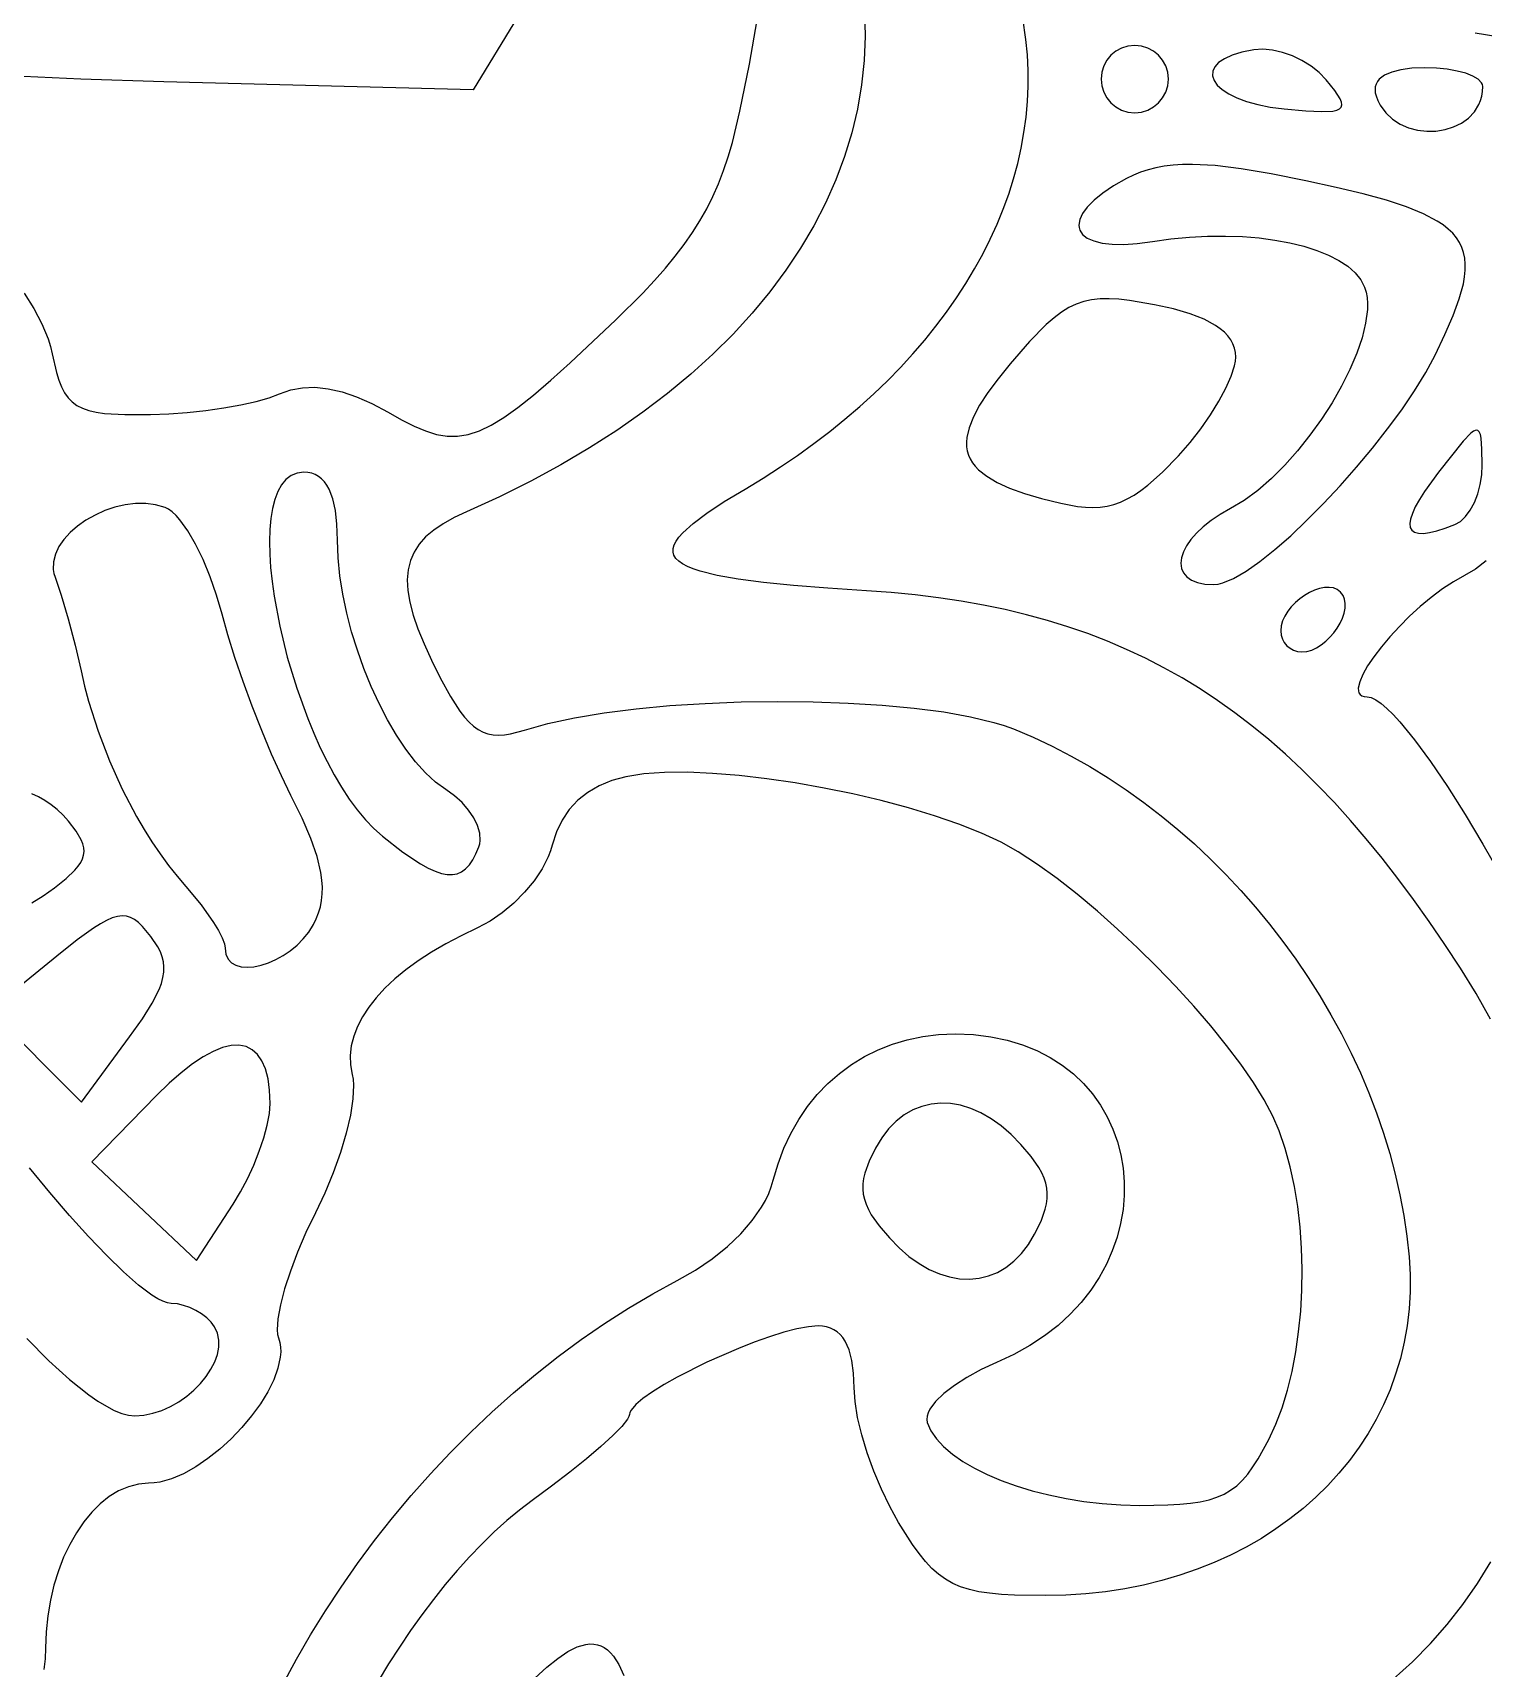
# Model space of a CAD drawing. Header units: millimetres. Extents: x -4.46 to 4.46, y -4.6 to 4.42.
# Drawn here: x -3.327 to -2.43, y -1.962 to -0.951 of the extents above; entities that cross this region are included whole.
import ezdxf

# ---------------------------------------------------------------- set-up
doc = ezdxf.new("R2010")
doc.units = ezdxf.units.MM

msp = doc.modelspace()

# ---------------------------------------------------------------- linework, layer by layer
at = {"flags": 128}
for points in [[(-2.812977, -0.93747), (-2.812607, -0.95268), (-2.813217, -0.967804), (-2.814798, -0.982826), (-2.817344, -0.997729), (-2.820845, -1.012499), (-2.825296, -1.027119), (-2.830687, -1.041573), (-2.837013, -1.055846), (-2.844264, -1.069922), (-2.852434, -1.083785), (-2.861515, -1.097419), (-2.8715, -1.110809), (-2.88238, -1.123938), (-2.894148, -1.13679), (-2.906798, -1.149351), (-2.92032, -1.161603), (-2.934707, -1.173532), (-2.949953, -1.185122), (-2.966049, -1.196356), (-2.982988, -1.207219), (-3.000762, -1.217694), (-3.019364, -1.227767), (-3.038786, -1.237422), (-3.05902, -1.246642), (-3.066738, -1.25027), (-3.073528, -1.254049), (-3.079398, -1.258028), (-3.084355, -1.262253), (-3.088406, -1.26677), (-3.091558, -1.271628), (-3.09382, -1.276873), (-3.095199, -1.282551), (-3.095701, -1.288711), (-3.095336, -1.295399), (-3.094109, -1.302662), (-3.09203, -1.310548), (-3.089104, -1.319103), (-3.08534, -1.328374), (-3.080744, -1.338408), (-3.075325, -1.349253), (-3.069003, -1.36082), (-3.063152, -1.369913), (-3.060322, -1.373583), (-3.05751, -1.376695), (-3.054686, -1.37927), (-3.051815, -1.381329), (-3.048865, -1.382892), (-3.045803, -1.383979), (-3.042596, -1.384611), (-3.039212, -1.384807), (-3.035617, -1.38459), (-3.031779, -1.383979), (-3.023242, -1.381656), (-3.008792, -1.377556), (-2.992243, -1.373994), (-2.97392, -1.370969), (-2.954143, -1.368481), (-2.933236, -1.366533), (-2.911519, -1.365125), (-2.889317, -1.364257), (-2.86695, -1.36393), (-2.844742, -1.364145), (-2.823014, -1.364903), (-2.802089, -1.366204), (-2.782289, -1.36805), (-2.763936, -1.370441), (-2.747353, -1.373378), (-2.732861, -1.376861), (-2.726501, -1.378808), (-2.720784, -1.380892), (-2.708708, -1.386005), (-2.696799, -1.391606), (-2.685067, -1.397678), (-2.673526, -1.404206), (-2.662188, -1.411174), (-2.651063, -1.418565), (-2.640164, -1.426363), (-2.629504, -1.434554), (-2.619093, -1.44312), (-2.608944, -1.452046), (-2.59907, -1.461317), (-2.58948, -1.470915), (-2.580189, -1.480826), (-2.571208, -1.491033), (-2.562548, -1.50152), (-2.554221, -1.512272), (-2.54624, -1.523272), (-2.538617, -1.534505), (-2.531363, -1.545954), (-2.524491, -1.557604), (-2.518011, -1.569439), (-2.511937, -1.581443), (-2.506281, -1.5936), (-2.501053, -1.605894), (-2.496267, -1.618309), (-2.491934, -1.630829), (-2.488065, -1.643438), (-2.484674, -1.656121), (-2.481771, -1.668861), (-2.47937, -1.681643), (-2.477481, -1.69445), (-2.476117, -1.707267), (-2.475493, -1.718175), (-2.475495, -1.728925), (-2.476111, -1.739504), (-2.477325, -1.7499), (-2.479127, -1.760101), (-2.481501, -1.770095), (-2.484435, -1.779868), (-2.487917, -1.78941), (-2.491931, -1.798706), (-2.496466, -1.807746), (-2.501507, -1.816517), (-2.507043, -1.825006), (-2.513059, -1.833201), (-2.519542, -1.84109), (-2.526479, -1.848661), (-2.533857, -1.8559), (-2.541662, -1.862797), (-2.549881, -1.869337), (-2.558502, -1.87551), (-2.56751, -1.881303), (-2.576893, -1.886703), (-2.586637, -1.891698), (-2.596729, -1.896276), (-2.607156, -1.900425), (-2.617905, -1.904131), (-2.628961, -1.907384), (-2.640313, -1.91017), (-2.651946, -1.912477), (-2.663849, -1.914293), (-2.676006, -1.915605), (-2.688405, -1.916401), (-2.701034, -1.916669), (-2.720136, -1.916382), (-2.728271, -1.915956), (-2.735581, -1.915282), (-2.742157, -1.914316), (-2.748089, -1.913011), (-2.753467, -1.911324), (-2.758381, -1.909209), (-2.762921, -1.906623), (-2.767178, -1.903519), (-2.771242, -1.899854), (-2.775202, -1.895582), (-2.779149, -1.890658), (-2.783172, -1.885038), (-2.791811, -1.871531), (-2.797342, -1.861681), (-2.802502, -1.850986), (-2.80718, -1.839787), (-2.811263, -1.828426), (-2.814637, -1.817245), (-2.81719, -1.806585), (-2.818809, -1.796789), (-2.819381, -1.788197), (-2.819736, -1.779171), (-2.820774, -1.771378), (-2.8225, -1.764809), (-2.824919, -1.759454), (-2.826391, -1.75723), (-2.828038, -1.755305), (-2.829861, -1.75368), (-2.831861, -1.752353), (-2.834039, -1.751323), (-2.836395, -1.750589), (-2.83893, -1.750149), (-2.841645, -1.750003), (-2.847597, -1.750473), (-2.854745, -1.751814), (-2.862872, -1.753925), (-2.871759, -1.756702), (-2.881188, -1.760044), (-2.890941, -1.763848), (-2.910548, -1.772433), (-2.928834, -1.781638), (-2.936936, -1.786217), (-2.944055, -1.790643), (-2.949971, -1.794815), (-2.954467, -1.798631), (-2.957324, -1.801986), (-2.958071, -1.80346), (-2.958325, -1.804781), (-2.958638, -1.806021), (-2.959554, -1.807666), (-2.963075, -1.812063), (-2.968641, -1.817752), (-2.976006, -1.824517), (-2.984923, -1.832138), (-2.995146, -1.840398), (-3.006427, -1.849078), (-3.01852, -1.857961), (-3.02637, -1.863888), (-3.034184, -1.870357), (-3.041948, -1.877341), (-3.049649, -1.884812), (-3.057273, -1.892744), (-3.064806, -1.90111), (-3.072233, -1.909881), (-3.079542, -1.919032), (-3.086719, -1.928535), (-3.093749, -1.938363), (-3.107316, -1.958885), (-3.120131, -1.980381)], [(-3.027534, -0.940822), (-3.054964, -0.985822), (-3.246228, -0.980906), (-3.297655, -0.979287), (-3.342043, -0.977195)], [(-3.332721, -1.111612), (-3.326666, -1.121041), (-3.321655, -1.130499), (-3.317824, -1.139869), (-3.316394, -1.144483), (-3.315311, -1.149031), (-3.312665, -1.160495), (-3.311196, -1.165264), (-3.309553, -1.16944), (-3.307674, -1.173058), (-3.3055, -1.176157), (-3.302973, -1.178772), (-3.300032, -1.18094), (-3.296618, -1.182698), (-3.292672, -1.184083), (-3.288135, -1.185131), (-3.282946, -1.185878), (-3.270378, -1.186619), (-3.254492, -1.1866), (-3.24328, -1.186175), (-3.231769, -1.18531), (-3.220286, -1.184058), (-3.209159, -1.18247), (-3.198713, -1.180599), (-3.189277, -1.178496), (-3.181178, -1.176216), (-3.174742, -1.173808), (-3.167823, -1.171352), (-3.160515, -1.169997), (-3.152801, -1.169746), (-3.144666, -1.170602), (-3.136093, -1.172567), (-3.127066, -1.175646), (-3.11757, -1.179841), (-3.107589, -1.185156), (-3.099196, -1.189832), (-3.091511, -1.193718), (-3.084372, -1.196747), (-3.077614, -1.198854), (-3.071074, -1.19997), (-3.064589, -1.200031), (-3.057995, -1.19897), (-3.051129, -1.19672), (-3.043827, -1.193215), (-3.035927, -1.188388), (-3.027263, -1.182174), (-3.017673, -1.174505), (-3.006994, -1.165316), (-2.995062, -1.15454), (-2.966784, -1.127961), (-2.950131, -1.111478), (-2.942808, -1.103693), (-2.936103, -1.096126), (-2.929979, -1.088714), (-2.924397, -1.081393), (-2.919318, -1.074099), (-2.914706, -1.066768), (-2.91052, -1.059337), (-2.906725, -1.051741), (-2.90328, -1.043916), (-2.900149, -1.035799), (-2.897293, -1.027325), (-2.894673, -1.018432), (-2.889992, -0.999128), (-2.884168, -0.970044), (-2.879398, -0.942565)], [(-2.425815, -1.560348), (-2.434608, -1.544473), (-2.444242, -1.52885), (-2.45395, -1.514164), (-2.463649, -1.500033), (-2.473353, -1.48645), (-2.483072, -1.473406), (-2.49282, -1.460894), (-2.502609, -1.448906), (-2.512451, -1.437434), (-2.522358, -1.426471), (-2.532343, -1.416008), (-2.542417, -1.406038), (-2.552594, -1.396553), (-2.562885, -1.387545), (-2.573303, -1.379007), (-2.58386, -1.37093), (-2.594568, -1.363307), (-2.60544, -1.356129), (-2.616488, -1.349391), (-2.627723, -1.343082), (-2.63916, -1.337196), (-2.650809, -1.331725), (-2.662683, -1.326661), (-2.674794, -1.321996), (-2.687155, -1.317722), (-2.699777, -1.313832), (-2.712674, -1.310318), (-2.725857, -1.307172), (-2.739339, -1.304386), (-2.753132, -1.301952), (-2.767248, -1.299863), (-2.7817, -1.298111), (-2.796499, -1.296688), (-2.811659, -1.295586), (-2.835683, -1.293981), (-2.85689, -1.292267), (-2.87533, -1.2904), (-2.891056, -1.288339), (-2.904118, -1.286038), (-2.91457, -1.283456), (-2.918832, -1.282046), (-2.922461, -1.280549), (-2.925463, -1.27896), (-2.927844, -1.277274), (-2.929612, -1.275484), (-2.930771, -1.273587), (-2.93133, -1.271575), (-2.931293, -1.269445), (-2.930668, -1.26719), (-2.929462, -1.264806), (-2.92768, -1.262286), (-2.925329, -1.259625), (-2.918945, -1.25386), (-2.910364, -1.247468), (-2.899635, -1.240405), (-2.886811, -1.232628), (-2.875679, -1.225888), (-2.864874, -1.218957), (-2.8544, -1.211841), (-2.844261, -1.204547), (-2.834462, -1.197081), (-2.825006, -1.18945), (-2.815897, -1.181661), (-2.80714, -1.17372), (-2.798739, -1.165633), (-2.790698, -1.157408), (-2.78302, -1.14905), (-2.775711, -1.140567), (-2.768774, -1.131965), (-2.762212, -1.12325), (-2.756032, -1.11443), (-2.750235, -1.10551), (-2.744827, -1.096497), (-2.739812, -1.087398), (-2.735193, -1.078219), (-2.730975, -1.068968), (-2.727163, -1.05965), (-2.723759, -1.050272), (-2.720768, -1.04084), (-2.718194, -1.031362), (-2.716042, -1.021844), (-2.714315, -1.012292), (-2.713018, -1.002713), (-2.712154, -0.993113), (-2.711728, -0.9835), (-2.711744, -0.973879), (-2.712205, -0.964257), (-2.713117, -0.954642), (-2.714995, -0.941632)], [(-2.645825, -0.958336), (-2.65001, -0.958761), (-2.653915, -0.95998), (-2.657453, -0.961907), (-2.660539, -0.964456), (-2.663088, -0.967542), (-2.665015, -0.97108), (-2.666234, -0.974984), (-2.666659, -0.979169), (-2.666234, -0.983354), (-2.665015, -0.987259), (-2.663088, -0.990797), (-2.660539, -0.993883), (-2.657453, -0.996432), (-2.653915, -0.998359), (-2.65001, -0.999578), (-2.645825, -1.000003), (-2.64164, -0.999578), (-2.637736, -0.998359), (-2.634198, -0.996432), (-2.631112, -0.993883), (-2.628563, -0.990797), (-2.626636, -0.987259), (-2.625417, -0.983354), (-2.624992, -0.979169), (-2.625417, -0.974984), (-2.626636, -0.97108), (-2.628563, -0.967542), (-2.631112, -0.964456), (-2.634198, -0.961907), (-2.637736, -0.95998), (-2.64164, -0.958761), (-2.645825, -0.958336)], [(-2.435176, -0.950517), (-2.405991, -0.955409)], [(-2.572242, -0.961142), (-2.579532, -0.962605), (-2.585558, -0.964437), (-2.590348, -0.966581), (-2.593931, -0.968983), (-2.596336, -0.971586), (-2.597591, -0.974335), (-2.597727, -0.977174), (-2.596772, -0.980048), (-2.594754, -0.9829), (-2.591702, -0.985676), (-2.587647, -0.988319), (-2.582615, -0.990774), (-2.576637, -0.992986), (-2.569741, -0.994897), (-2.561956, -0.996454), (-2.553311, -0.9976), (-2.540081, -0.998816), (-2.530118, -0.999328), (-2.523217, -0.998992), (-2.52085, -0.998461), (-2.519171, -0.997664), (-2.518155, -0.996584), (-2.517776, -0.995202), (-2.518008, -0.9935), (-2.518825, -0.991461), (-2.522114, -0.986299), (-2.527436, -0.979572), (-2.531733, -0.975122), (-2.536769, -0.971134), (-2.542363, -0.967684), (-2.548329, -0.964846), (-2.554484, -0.962698), (-2.560644, -0.961314), (-2.566624, -0.96077), (-2.572242, -0.961142)], [(-2.430548, -0.983794), (-2.430734, -0.982616), (-2.43128, -0.981471), (-2.43338, -0.979303), (-2.436698, -0.977338), (-2.441089, -0.975624), (-2.446405, -0.974208), (-2.452497, -0.973138), (-2.459219, -0.972461), (-2.466423, -0.972225), (-2.474333, -0.972524), (-2.481141, -0.973404), (-2.486805, -0.974843), (-2.491284, -0.976817), (-2.494536, -0.979302), (-2.495689, -0.980728), (-2.49652, -0.982274), (-2.497024, -0.983935), (-2.497195, -0.98571), (-2.497029, -0.987594), (-2.49652, -0.989586), (-2.495384, -0.992512), (-2.494005, -0.995222), (-2.490595, -0.999999), (-2.486435, -1.003929), (-2.481671, -1.007025), (-2.476449, -1.0093), (-2.470916, -1.010766), (-2.465216, -1.011437), (-2.459497, -1.011326), (-2.453904, -1.010444), (-2.448583, -1.008806), (-2.443681, -1.006423), (-2.439342, -1.003309), (-2.435713, -0.999476), (-2.432941, -0.994937), (-2.431921, -0.992408), (-2.43117, -0.989706), (-2.430706, -0.986834), (-2.430548, -0.983794)], [(-2.460089, -1.149892), (-2.453926, -1.137012), (-2.448903, -1.12542), (-2.445094, -1.115015), (-2.442573, -1.105697), (-2.441819, -1.101414), (-2.441416, -1.097365), (-2.441371, -1.093537), (-2.441695, -1.089918), (-2.442398, -1.086496), (-2.443487, -1.083257), (-2.444973, -1.08019), (-2.446865, -1.077281), (-2.449172, -1.074517), (-2.451904, -1.071888), (-2.455069, -1.069379), (-2.458678, -1.066978), (-2.467261, -1.062452), (-2.477728, -1.058208), (-2.490153, -1.054146), (-2.504611, -1.050165), (-2.521176, -1.046165), (-2.539923, -1.042044), (-2.561424, -1.037744), (-2.580045, -1.034632), (-2.596136, -1.032704), (-2.610048, -1.031954), (-2.616295, -1.03202), (-2.622128, -1.032379), (-2.627591, -1.033031), (-2.632727, -1.033974), (-2.637581, -1.035209), (-2.642195, -1.036734), (-2.646614, -1.03855), (-2.650881, -1.040656), (-2.658845, -1.045235), (-2.665531, -1.049731), (-2.670956, -1.0541), (-2.675139, -1.058299), (-2.678097, -1.062284), (-2.679848, -1.066011), (-2.68041, -1.069438), (-2.680251, -1.071025), (-2.679801, -1.07252), (-2.678039, -1.075215), (-2.675141, -1.077478), (-2.671125, -1.079267), (-2.66601, -1.080538), (-2.659813, -1.081248), (-2.652552, -1.081352), (-2.644244, -1.080808), (-2.634909, -1.079572), (-2.623388, -1.077963), (-2.611977, -1.076875), (-2.600747, -1.076293), (-2.589769, -1.076201), (-2.579115, -1.076585), (-2.568855, -1.077429), (-2.559062, -1.078718), (-2.549805, -1.080437), (-2.541156, -1.08257), (-2.533186, -1.085102), (-2.525967, -1.088018), (-2.519569, -1.091303), (-2.514064, -1.094941), (-2.509523, -1.098917), (-2.506017, -1.103216), (-2.503617, -1.107822), (-2.502677, -1.110886), (-2.502087, -1.114232), (-2.501837, -1.117839), (-2.501912, -1.121686), (-2.502993, -1.130023), (-2.505231, -1.139078), (-2.508529, -1.148691), (-2.512786, -1.158699), (-2.517907, -1.168938), (-2.523791, -1.179248), (-2.53034, -1.189464), (-2.537456, -1.199424), (-2.545041, -1.208967), (-2.552996, -1.21793), (-2.561222, -1.226149), (-2.569622, -1.233463), (-2.578097, -1.239709), (-2.586548, -1.244725), (-2.592874, -1.248285), (-2.598501, -1.252026), (-2.603416, -1.255891), (-2.607608, -1.259824), (-2.611062, -1.263768), (-2.613767, -1.267666), (-2.615711, -1.271461), (-2.616881, -1.275098), (-2.617264, -1.278519), (-2.616849, -1.281668), (-2.615622, -1.284488), (-2.613571, -1.286922), (-2.610684, -1.288914), (-2.606948, -1.290407), (-2.602351, -1.291344), (-2.596881, -1.291669), (-2.594267, -1.291421), (-2.591339, -1.290688), (-2.584627, -1.287858), (-2.576909, -1.283351), (-2.568349, -1.277337), (-2.559114, -1.269987), (-2.549367, -1.261473), (-2.539274, -1.251965), (-2.529001, -1.241635), (-2.518711, -1.230652), (-2.50857, -1.219189), (-2.498743, -1.207417), (-2.489395, -1.195505), (-2.48069, -1.183626), (-2.472794, -1.17195), (-2.465872, -1.160648), (-2.460089, -1.149892)], [(-2.583325, -1.151003), (-2.58352, -1.148182), (-2.584106, -1.14547), (-2.585083, -1.142865), (-2.586451, -1.140368), (-2.588211, -1.137979), (-2.590364, -1.135696), (-2.59291, -1.133519), (-2.59585, -1.131449), (-2.602912, -1.127625), (-2.611556, -1.12422), (-2.621785, -1.121231), (-2.633603, -1.118656), (-2.648985, -1.116099), (-2.655631, -1.115342), (-2.661701, -1.114982), (-2.667286, -1.115058), (-2.672479, -1.115605), (-2.67737, -1.116663), (-2.682049, -1.118268), (-2.68661, -1.120458), (-2.691141, -1.12327), (-2.695736, -1.126742), (-2.700484, -1.130911), (-2.710807, -1.141491), (-2.722839, -1.155308), (-2.730332, -1.16451), (-2.736635, -1.173011), (-2.741733, -1.180852), (-2.745611, -1.188076), (-2.748255, -1.194722), (-2.749649, -1.200831), (-2.749872, -1.203698), (-2.749778, -1.206446), (-2.749365, -1.20908), (-2.748629, -1.211605), (-2.74757, -1.214027), (-2.746186, -1.216351), (-2.744475, -1.218582), (-2.742435, -1.220725), (-2.73736, -1.224766), (-2.730947, -1.228517), (-2.723181, -1.232019), (-2.714047, -1.235311), (-2.703531, -1.238436), (-2.691617, -1.241433), (-2.68112, -1.243396), (-2.676277, -1.243877), (-2.67165, -1.244003), (-2.6672, -1.243759), (-2.662889, -1.243127), (-2.658677, -1.242093), (-2.654523, -1.24064), (-2.65039, -1.238753), (-2.646237, -1.236415), (-2.642025, -1.233612), (-2.637715, -1.230326), (-2.628641, -1.222245), (-2.6187, -1.212044), (-2.611594, -1.203916), (-2.604964, -1.195429), (-2.598956, -1.186832), (-2.593716, -1.178378), (-2.589388, -1.170317), (-2.586116, -1.1629), (-2.584047, -1.156378), (-2.583509, -1.153532), (-2.583325, -1.151003)], [(-2.430853, -1.2176), (-2.431035, -1.207998), (-2.431548, -1.201205), (-2.43202, -1.198878), (-2.432684, -1.197271), (-2.433577, -1.196392), (-2.434735, -1.196246), (-2.436196, -1.196839), (-2.437995, -1.198179), (-2.442756, -1.20312), (-2.45795, -1.222225), (-2.466525, -1.234072), (-2.469755, -1.239171), (-2.472282, -1.243718), (-2.474105, -1.247711), (-2.475226, -1.251149), (-2.475645, -1.254031), (-2.475362, -1.256353), (-2.474378, -1.258116), (-2.472694, -1.259317), (-2.470309, -1.259954), (-2.467226, -1.260026), (-2.463443, -1.259531), (-2.458963, -1.258467), (-2.453784, -1.256833), (-2.447909, -1.254628), (-2.444426, -1.252619), (-2.441189, -1.249557), (-2.438269, -1.245595), (-2.435735, -1.240885), (-2.433657, -1.235578), (-2.432104, -1.229827), (-2.431146, -1.223784), (-2.430853, -1.2176)], [(-3.071853, -1.418392), (-3.078165, -1.413808), (-3.084419, -1.408035), (-3.090566, -1.401185), (-3.096559, -1.393367), (-3.102348, -1.384693), (-3.107887, -1.375272), (-3.113126, -1.365216), (-3.118018, -1.354635), (-3.122515, -1.343638), (-3.126568, -1.332338), (-3.13013, -1.320844), (-3.133152, -1.309267), (-3.135586, -1.297717), (-3.137385, -1.286305), (-3.138499, -1.275141), (-3.138881, -1.264336), (-3.139204, -1.25444), (-3.140175, -1.245873), (-3.141796, -1.238634), (-3.144068, -1.232718), (-3.14545, -1.230255), (-3.146995, -1.228122), (-3.148703, -1.226319), (-3.150576, -1.224844), (-3.152614, -1.223698), (-3.154816, -1.222879), (-3.157182, -1.222388), (-3.159714, -1.222225), (-3.163897, -1.222739), (-3.167589, -1.224242), (-3.170802, -1.226679), (-3.173549, -1.229991), (-3.175841, -1.234123), (-3.177692, -1.239016), (-3.179114, -1.244615), (-3.180119, -1.250862), (-3.180718, -1.2577), (-3.180925, -1.265073), (-3.180752, -1.272923), (-3.180212, -1.281194), (-3.179315, -1.289828), (-3.178075, -1.298769), (-3.174615, -1.317343), (-3.16993, -1.336461), (-3.164117, -1.355667), (-3.157276, -1.374506), (-3.153501, -1.383645), (-3.149505, -1.392522), (-3.145302, -1.401079), (-3.140903, -1.40926), (-3.13632, -1.417008), (-3.131567, -1.424265), (-3.126655, -1.430975), (-3.121596, -1.437081), (-3.116404, -1.442526), (-3.111089, -1.447253), (-3.098368, -1.457088), (-3.087605, -1.464299), (-3.082887, -1.466929), (-3.078574, -1.468911), (-3.074638, -1.47025), (-3.071049, -1.470949), (-3.067781, -1.47101), (-3.064804, -1.470438), (-3.06209, -1.469234), (-3.059611, -1.467403), (-3.057338, -1.464947), (-3.055244, -1.46187), (-3.0533, -1.458175), (-3.051478, -1.453864), (-3.050903, -1.451905), (-3.050622, -1.449827), (-3.050906, -1.445386), (-3.052245, -1.440686), (-3.054556, -1.435873), (-3.057756, -1.431091), (-3.061761, -1.426487), (-3.066488, -1.422205), (-3.071853, -1.418392)], [(-3.167673, -1.422044), (-3.173549, -1.410014), (-3.179615, -1.396498), (-3.185696, -1.381958), (-3.191617, -1.366853), (-3.197205, -1.351643), (-3.202286, -1.336787), (-3.206685, -1.322744), (-3.210228, -1.309975), (-3.213618, -1.298148), (-3.217587, -1.286804), (-3.221991, -1.276216), (-3.226685, -1.266652), (-3.231524, -1.258384), (-3.236363, -1.251682), (-3.238738, -1.249003), (-3.241058, -1.246817), (-3.243306, -1.245157), (-3.245464, -1.244058), (-3.251343, -1.242346), (-3.257508, -1.241538), (-3.263851, -1.241566), (-3.270264, -1.242363), (-3.276639, -1.243861), (-3.28287, -1.24599), (-3.288847, -1.248684), (-3.294464, -1.251874), (-3.299613, -1.255492), (-3.304187, -1.25947), (-3.308076, -1.26374), (-3.311175, -1.268234), (-3.313375, -1.272884), (-3.314569, -1.277621), (-3.314648, -1.282378), (-3.314237, -1.284742), (-3.313506, -1.287086), (-3.30974, -1.298175), (-3.305459, -1.3128), (-3.301191, -1.329057), (-3.297464, -1.345044), (-3.295282, -1.354417), (-3.292787, -1.363782), (-3.28691, -1.382377), (-3.279945, -1.400603), (-3.272001, -1.418235), (-3.263187, -1.435049), (-3.258489, -1.443078), (-3.253615, -1.450818), (-3.248578, -1.45824), (-3.243393, -1.465317), (-3.238072, -1.472021), (-3.232631, -1.478322), (-3.223196, -1.489663), (-3.215468, -1.500643), (-3.212493, -1.505607), (-3.210244, -1.510012), (-3.208822, -1.5137), (-3.208325, -1.516517), (-3.207863, -1.520238), (-3.206542, -1.523217), (-3.204463, -1.52548), (-3.201725, -1.527054), (-3.198428, -1.527965), (-3.194672, -1.528241), (-3.190556, -1.527908), (-3.18618, -1.526992), (-3.181643, -1.525521), (-3.177047, -1.523521), (-3.17249, -1.521018), (-3.168071, -1.51804), (-3.163892, -1.514613), (-3.160051, -1.510764), (-3.156648, -1.506519), (-3.153784, -1.501906), (-3.152022, -1.498287), (-3.150591, -1.494608), (-3.149493, -1.490841), (-3.148733, -1.48696), (-3.148317, -1.48294), (-3.148248, -1.478755), (-3.148531, -1.474378), (-3.149171, -1.469782), (-3.151539, -1.459834), (-3.155387, -1.4487), (-3.160753, -1.436174), (-3.167673, -1.422044)], [(-2.428514, -1.27699), (-2.434977, -1.282073), (-2.441936, -1.286169), (-2.448671, -1.2899), (-2.455545, -1.294422), (-2.462442, -1.299594), (-2.469248, -1.305274), (-2.475849, -1.311318), (-2.482131, -1.317585), (-2.487977, -1.323931), (-2.493275, -1.330215), (-2.497909, -1.336293), (-2.501765, -1.342023), (-2.504729, -1.347262), (-2.506685, -1.351869), (-2.507519, -1.3557), (-2.507479, -1.35728), (-2.507117, -1.358613), (-2.506416, -1.35968), (-2.505363, -1.360465), (-2.503945, -1.360949), (-2.502145, -1.361114), (-2.499616, -1.361581), (-2.496707, -1.362951), (-2.493443, -1.365181), (-2.48985, -1.368225), (-2.485954, -1.37204), (-2.48178, -1.376582), (-2.472704, -1.387666), (-2.462829, -1.401122), (-2.452361, -1.416595), (-2.441507, -1.43373), (-2.430475, -1.452173), (-2.41947, -1.471568)], [(-2.518506, -1.296294), (-2.520563, -1.294745), (-2.522957, -1.293797), (-2.525622, -1.29341), (-2.528495, -1.29354), (-2.53151, -1.294147), (-2.534602, -1.295188), (-2.537708, -1.296621), (-2.540761, -1.298406), (-2.543698, -1.300498), (-2.546453, -1.302857), (-2.548962, -1.305442), (-2.55116, -1.308208), (-2.552983, -1.311116), (-2.554364, -1.314123), (-2.555241, -1.317187), (-2.555548, -1.320267), (-2.555281, -1.322894), (-2.554517, -1.325344), (-2.553309, -1.327564), (-2.551711, -1.329499), (-2.549775, -1.331098), (-2.547555, -1.332306), (-2.545105, -1.33307), (-2.542478, -1.333336), (-2.539399, -1.333029), (-2.536335, -1.332153), (-2.533328, -1.330771), (-2.53042, -1.328949), (-2.527653, -1.326751), (-2.525069, -1.324242), (-2.52271, -1.321486), (-2.520617, -1.31855), (-2.518833, -1.315496), (-2.517399, -1.312391), (-2.516358, -1.309298), (-2.515752, -1.306283), (-2.515621, -1.303411), (-2.516009, -1.300745), (-2.516956, -1.298351), (-2.518506, -1.296294)], [(-3.172408, -1.971251), (-3.164262, -1.956079), (-3.155584, -1.941035), (-3.146392, -1.926144), (-3.136704, -1.911433), (-3.126537, -1.896928), (-3.11591, -1.882654), (-3.10484, -1.868639), (-3.093345, -1.854908), (-3.081442, -1.841487), (-3.06915, -1.828402), (-3.056486, -1.815681), (-3.043468, -1.803348), (-3.030114, -1.79143), (-3.016442, -1.779953), (-3.002468, -1.768944), (-2.988212, -1.758428), (-2.973691, -1.748432), (-2.958922, -1.738981), (-2.943924, -1.730103), (-2.928714, -1.721822), (-2.917492, -1.715427), (-2.907138, -1.708422), (-2.897761, -1.700919), (-2.889469, -1.693034), (-2.882373, -1.684879), (-2.87658, -1.676568), (-2.874206, -1.67239), (-2.872199, -1.668215), (-2.870572, -1.664058), (-2.869339, -1.659933), (-2.866391, -1.649796), (-2.862772, -1.640155), (-2.85851, -1.63103), (-2.853632, -1.622445), (-2.848165, -1.614421), (-2.842136, -1.60698), (-2.835573, -1.600144), (-2.828502, -1.593935), (-2.820952, -1.588374), (-2.812948, -1.583484), (-2.804519, -1.579286), (-2.795691, -1.575802), (-2.786491, -1.573055), (-2.776948, -1.571065), (-2.767087, -1.569855), (-2.756936, -1.569447), (-2.745566, -1.56989), (-2.734817, -1.571185), (-2.724697, -1.573287), (-2.71521, -1.576148), (-2.706363, -1.579721), (-2.698162, -1.583958), (-2.690614, -1.588812), (-2.683723, -1.594237), (-2.677495, -1.600184), (-2.671938, -1.606606), (-2.667057, -1.613457), (-2.662857, -1.620689), (-2.659345, -1.628255), (-2.656527, -1.636107), (-2.654408, -1.644198), (-2.652996, -1.652482), (-2.652294, -1.66091), (-2.652311, -1.669437), (-2.653051, -1.678013), (-2.654521, -1.686593), (-2.656726, -1.695128), (-2.659673, -1.703572), (-2.663367, -1.711878), (-2.667815, -1.719998), (-2.673023, -1.727885), (-2.678996, -1.735491), (-2.68574, -1.74277), (-2.693262, -1.749675), (-2.701567, -1.756157), (-2.710661, -1.76217), (-2.720551, -1.767667), (-2.731242, -1.7726), (-2.740863, -1.77701), (-2.74962, -1.781786), (-2.757336, -1.786775), (-2.763836, -1.791826), (-2.768944, -1.796787), (-2.772484, -1.801506), (-2.773612, -1.803728), (-2.774281, -1.805832), (-2.774471, -1.807801), (-2.774159, -1.809614), (-2.771864, -1.814752), (-2.76845, -1.819761), (-2.763986, -1.824613), (-2.758544, -1.829282), (-2.752195, -1.83374), (-2.745009, -1.837958), (-2.737057, -1.84191), (-2.72841, -1.845567), (-2.719139, -1.848902), (-2.709315, -1.851887), (-2.699008, -1.854495), (-2.68829, -1.856698), (-2.67723, -1.858468), (-2.6659, -1.859778), (-2.654372, -1.860599), (-2.642714, -1.860906), (-2.625388, -1.860667), (-2.617974, -1.860263), (-2.611298, -1.859622), (-2.60529, -1.858706), (-2.599877, -1.85748), (-2.594989, -1.855907), (-2.590555, -1.853951), (-2.586502, -1.851575), (-2.58276, -1.848743), (-2.579259, -1.845418), (-2.575925, -1.841566), (-2.572689, -1.837148), (-2.569479, -1.832129), (-2.562853, -1.820142), (-2.558491, -1.810769), (-2.55464, -1.800574), (-2.551304, -1.789661), (-2.548486, -1.778132), (-2.546191, -1.76609), (-2.544421, -1.75364), (-2.54318, -1.740884), (-2.542471, -1.727926), (-2.542298, -1.714869), (-2.542665, -1.701817), (-2.543574, -1.688872), (-2.545029, -1.676138), (-2.547034, -1.663718), (-2.549592, -1.651716), (-2.552706, -1.640235), (-2.556381, -1.629378), (-2.56039, -1.620217), (-2.565786, -1.610224), (-2.572448, -1.59953), (-2.58025, -1.588268), (-2.589069, -1.57657), (-2.598782, -1.564568), (-2.609264, -1.552394), (-2.620393, -1.54018), (-2.632045, -1.528058), (-2.644095, -1.51616), (-2.656421, -1.504618), (-2.668899, -1.493565), (-2.681404, -1.483133), (-2.693814, -1.473452), (-2.706005, -1.464657), (-2.717853, -1.456878), (-2.728376, -1.451016), (-2.740679, -1.445327), (-2.754515, -1.439858), (-2.769633, -1.434656), (-2.785785, -1.429771), (-2.802721, -1.425248), (-2.820194, -1.421136), (-2.837954, -1.417482), (-2.855752, -1.414334), (-2.873339, -1.411739), (-2.890466, -1.409746), (-2.906884, -1.408401), (-2.922345, -1.407753), (-2.936599, -1.407848), (-2.949398, -1.408735), (-2.960492, -1.410461), (-2.969174, -1.412829), (-2.977034, -1.416058), (-2.984054, -1.420134), (-2.990219, -1.425041), (-2.995515, -1.430764), (-2.999924, -1.437289), (-3.003431, -1.444601), (-3.00602, -1.452683), (-3.007095, -1.456272), (-3.008522, -1.459932), (-3.01234, -1.467361), (-3.017284, -1.47476), (-3.023166, -1.481919), (-3.029794, -1.488628), (-3.036981, -1.494675), (-3.044536, -1.499852), (-3.05227, -1.503947), (-3.062411, -1.508748), (-3.071926, -1.513759), (-3.080799, -1.518957), (-3.089012, -1.524324), (-3.096547, -1.529839), (-3.103387, -1.535482), (-3.109514, -1.541232), (-3.114912, -1.547069), (-3.119563, -1.552972), (-3.12345, -1.558923), (-3.126554, -1.564899), (-3.12886, -1.570881), (-3.130349, -1.576848), (-3.131004, -1.582781), (-3.130807, -1.588659), (-3.129742, -1.594461), (-3.129175, -1.597523), (-3.128928, -1.601096), (-3.129349, -1.609599), (-3.130912, -1.619619), (-3.133523, -1.630805), (-3.137089, -1.642804), (-3.141515, -1.655266), (-3.146709, -1.667838), (-3.152575, -1.680169), (-3.158436, -1.692328), (-3.163623, -1.704406), (-3.168042, -1.716084), (-3.1716, -1.727048), (-3.174203, -1.736979), (-3.175759, -1.74556), (-3.176173, -1.752475), (-3.175923, -1.755208), (-3.175353, -1.757406), (-3.174535, -1.760129), (-3.174088, -1.763033), (-3.173997, -1.7661), (-3.174246, -1.769312), (-3.175702, -1.776102), (-3.17833, -1.783264), (-3.182005, -1.790657), (-3.186601, -1.798142), (-3.191995, -1.805578), (-3.19806, -1.812826), (-3.204671, -1.819745), (-3.211702, -1.826196), (-3.21903, -1.832038), (-3.226527, -1.837132), (-3.234069, -1.841338), (-3.241532, -1.844515), (-3.248788, -1.846524), (-3.252301, -1.847047), (-3.255714, -1.847225), (-3.26204, -1.847772), (-3.268226, -1.849373), (-3.274236, -1.851969), (-3.280032, -1.855501), (-3.285578, -1.859909), (-3.290836, -1.865134), (-3.295769, -1.871117), (-3.300341, -1.877798), (-3.304514, -1.885118), (-3.30825, -1.893018), (-3.311514, -1.901438), (-3.314267, -1.910319), (-3.316473, -1.919601), (-3.318095, -1.929227), (-3.319095, -1.939135), (-3.319436, -1.949267), (-3.3197, -1.955821), (-3.320457, -1.962456)], [(-3.305186, -1.437933), (-3.308584, -1.434162), (-3.312173, -1.430781), (-3.315931, -1.427782), (-3.319835, -1.425156), (-3.323863, -1.422896), (-3.327991, -1.420994)], [(-3.32794, -1.488454), (-3.32099, -1.484183), (-3.313909, -1.479156), (-3.306675, -1.473368), (-3.301294, -1.468226), (-3.299283, -1.465825), (-3.297718, -1.463498), (-3.296591, -1.461216), (-3.295897, -1.458951), (-3.295629, -1.456673), (-3.295782, -1.454353), (-3.296349, -1.451962), (-3.297325, -1.449472), (-3.300476, -1.444076), (-3.305186, -1.437933)], [(-3.254228, -1.509294), (-3.259447, -1.503052), (-3.261907, -1.500684), (-3.264344, -1.498834), (-3.266813, -1.497513), (-3.269372, -1.496735), (-3.272078, -1.496509), (-3.274987, -1.496848), (-3.278156, -1.497764), (-3.281641, -1.499269), (-3.2855, -1.501373), (-3.289789, -1.504089), (-3.299884, -1.511405), (-3.312381, -1.521308), (-3.353936, -1.555017), (-3.297284, -1.611656), (-3.267464, -1.571322), (-3.259466, -1.560061), (-3.253408, -1.5504), (-3.249226, -1.54204), (-3.247819, -1.538255), (-3.246857, -1.534683), (-3.246332, -1.531287), (-3.246236, -1.528029), (-3.246561, -1.524872), (-3.2473, -1.521779), (-3.248444, -1.518712), (-3.249986, -1.515634), (-3.254228, -1.509294)], [(-3.180548, -1.612419), (-3.180872, -1.604289), (-3.181831, -1.597195), (-3.183405, -1.59114), (-3.185574, -1.586124), (-3.188318, -1.58215), (-3.191617, -1.579218), (-3.195451, -1.57733), (-3.199799, -1.576487), (-3.204643, -1.576691), (-3.209962, -1.577943), (-3.215735, -1.580245), (-3.221944, -1.583597), (-3.228568, -1.588002), (-3.235586, -1.593461), (-3.24298, -1.599974), (-3.250728, -1.607544), (-3.290909, -1.648642), (-3.226159, -1.709475), (-3.203353, -1.674669), (-3.198772, -1.667119), (-3.194499, -1.658992), (-3.190626, -1.650543), (-3.187247, -1.642029), (-3.184457, -1.633704), (-3.182347, -1.625824), (-3.181013, -1.618644), (-3.180548, -1.612419)], [(-2.716311, -1.637739), (-2.722306, -1.631623), (-2.728435, -1.626346), (-2.734658, -1.621908), (-2.740936, -1.618308), (-2.74723, -1.615544), (-2.7535, -1.613616), (-2.759707, -1.612522), (-2.76581, -1.612261), (-2.77177, -1.612833), (-2.777548, -1.614236), (-2.783105, -1.616468), (-2.788399, -1.61953), (-2.793393, -1.623419), (-2.798046, -1.628136), (-2.802319, -1.633678), (-2.806173, -1.640044), (-2.810136, -1.648188), (-2.812739, -1.655477), (-2.813518, -1.658881), (-2.813942, -1.662167), (-2.814006, -1.665368), (-2.813706, -1.668515), (-2.813035, -1.67164), (-2.811989, -1.674776), (-2.810563, -1.677954), (-2.808753, -1.681207), (-2.803957, -1.688063), (-2.797561, -1.6956), (-2.791567, -1.701716), (-2.785438, -1.706993), (-2.779215, -1.711431), (-2.772937, -1.715031), (-2.766643, -1.717794), (-2.760373, -1.719723), (-2.754166, -1.720817), (-2.748063, -1.721077), (-2.742103, -1.720506), (-2.736325, -1.719103), (-2.730768, -1.716871), (-2.725474, -1.713809), (-2.72048, -1.709919), (-2.715827, -1.705203), (-2.711554, -1.699661), (-2.7077, -1.693294), (-2.703737, -1.685151), (-2.701134, -1.677862), (-2.700355, -1.674458), (-2.699931, -1.671172), (-2.699867, -1.667971), (-2.700167, -1.664824), (-2.700838, -1.661699), (-2.701884, -1.658563), (-2.70331, -1.655385), (-2.70512, -1.652132), (-2.709916, -1.645276), (-2.716311, -1.637739)], [(-3.214895, -1.750614), (-3.217059, -1.747702), (-3.219782, -1.744985), (-3.222953, -1.742523), (-3.226463, -1.740374), (-3.2302, -1.7386), (-3.234057, -1.737258), (-3.237922, -1.73641), (-3.241686, -1.736114), (-3.244077, -1.735773), (-3.246889, -1.734771), (-3.250097, -1.733136), (-3.253678, -1.730896), (-3.261861, -1.724721), (-3.271242, -1.716475), (-3.281628, -1.706391), (-3.292823, -1.694698), (-3.304635, -1.681629), (-3.316869, -1.667412), (-3.32933, -1.652281)], [(-3.330936, -1.757848), (-3.317377, -1.771489), (-3.30455, -1.783155), (-3.292643, -1.792619), (-3.287092, -1.796456), (-3.281841, -1.799658), (-3.276913, -1.802197), (-3.27233, -1.804046), (-3.268118, -1.805175), (-3.264298, -1.805558), (-3.258625, -1.80516), (-3.252988, -1.804014), (-3.247455, -1.802194), (-3.24209, -1.799774), (-3.23696, -1.796826), (-3.232131, -1.793425), (-3.227668, -1.789643), (-3.223638, -1.785555), (-3.220107, -1.781233), (-3.21714, -1.776751), (-3.214804, -1.772183), (-3.213165, -1.767601), (-3.212288, -1.76308), (-3.21224, -1.758693), (-3.213087, -1.754513), (-3.214895, -1.750614)], [(-2.485886, -1.968379), (-2.474076, -1.957696), (-2.462958, -1.946407), (-2.452536, -1.934545), (-2.442816, -1.92214), (-2.433805, -1.909225), (-2.425506, -1.895832)], [(-3.016781, -1.967804), (-3.009444, -1.961001), (-3.00265, -1.955494), (-2.996373, -1.951294), (-2.990589, -1.94841), (-2.98527, -1.946856), (-2.982778, -1.94658), (-2.980393, -1.94664), (-2.978112, -1.947037), (-2.975931, -1.947774), (-2.973848, -1.94885), (-2.97186, -1.950268), (-2.969962, -1.952029), (-2.968153, -1.954134), (-2.964785, -1.959383), (-2.961731, -1.966024)]]:
    msp.add_lwpolyline(points, dxfattribs=at)

doc.saveas('drawing.dxf')
